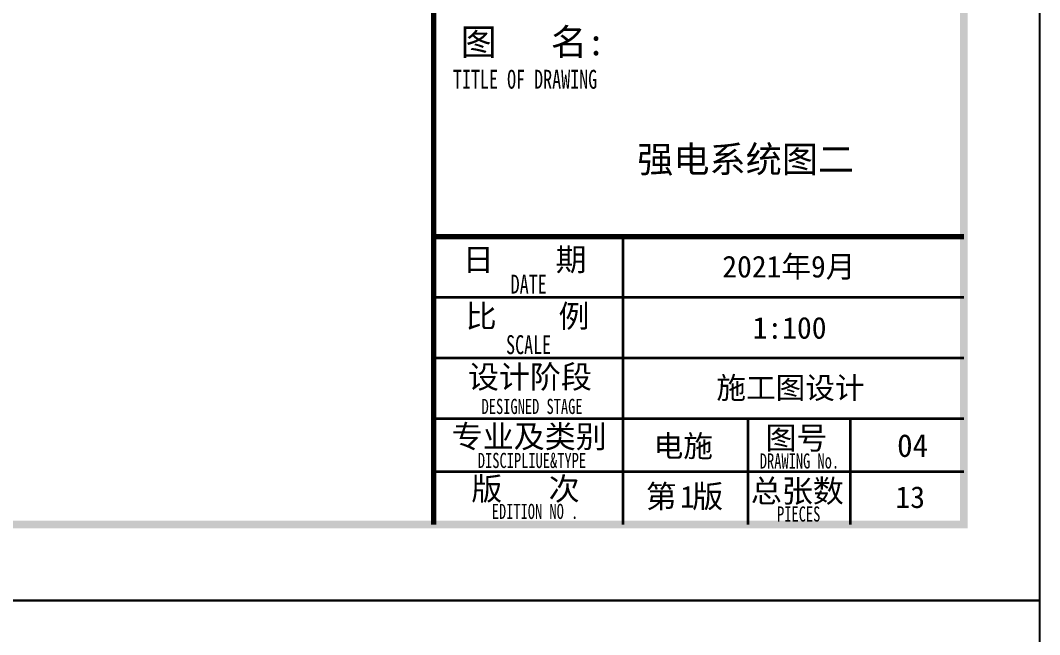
# Model space of a CAD drawing. Extents: x 491024 to 1725648, y 860327 to 1705161.
# Drawn here: x 596758 to 610215, y 1003450 to 1011557 of the extents above; entities that cross this region are included whole.
import ezdxf

# ---------------------------------------------------------------- set-up
doc = ezdxf.new("R2010")
doc.units = 0
doc.header["$LTSCALE"] = 1000
doc.header["$MEASUREMENT"] = 0
for name, color, linetype in [('C-Sheet-图框', 101, 'Continuous'), ('图框', 140, 'Continuous'), ('图签文字', 147, 'Continuous')]:
    doc.layers.add(name, color=color, linetype=linetype)
doc.layers.add('图签', color=147, linetype='Continuous', lineweight=18)
doc.styles.add('宋体', font='', dxfattribs={"height": 50})
doc.styles.add('建筑图签-1', font='simhei.ttf', dxfattribs={"width": 0.7})
doc.styles.get('宋体').set_extended_font_data('SimSun')

# ---------------------------------------------------------------- blocks, each defined once
blk = doc.blocks.new('2q3q2342q35q2343r5q23rwetr')
at = {"layer": '图框'}
for points, const_width in [([(3527618, 3121310), (3527618, 3161310)], 70), ([(3527618, 3125110), (3534618, 3125110)], 70), ([(3530118, 3122710), (3530118, 3125110)], 35), ([(3527618, 3124310), (3534618, 3124310)], 35), ([(3527618, 3123510), (3534618, 3123510)], 35), ([(3527618, 3122710), (3534618, 3122710)], 35), ([(3527618, 3122710), (3534118, 3122710)], 35), ([(3530118, 3121310), (3530118, 3122710)], 35), ([(3531768, 3121310), (3531768, 3122710)], 35), ([(3531768, 3121310), (3531768, 3122710)], 35), ([(3531768, 3121310), (3531768, 3122710)], 35), ([(3533118, 3121310), (3533118, 3122710)], 35), ([(3527618, 3122010), (3531768, 3122010)], 35), ([(3531768, 3122010), (3534618, 3122010)], 35)]:
    blk.add_lwpolyline(points, dxfattribs=dict(at, const_width=const_width))
at = {"layer": '图签', "color": 154, "style": '宋体'}
for s, p in [('2021年9月', (3531428, 3124572)), ('施工图设计', (3531350, 3122972)), ('电施', (3530522, 3122203)), ('13', (3533714, 3121529))]:
    blk.add_text(s, height=286.7, dxfattribs=at).set_placement(p)
at = {"layer": '图签', "color": 1, "style": '宋体'}
for s, height, p in [('1:100', 286.7, (3531829, 3123764)), ('1', 287, (3530871, 3121535))]:
    blk.add_text(s, height=height, dxfattribs=at).set_placement(p)
at = {"layer": '图签文字', "color": 7, "style": '建筑图签-1'}
for s, height, p in [('图   名:', 350, (3527973, 3127505)), ('日    期', 300, (3528002, 3124659)), ('比    例', 300, (3528040, 3123912)), ('设计阶段', 300, (3528070, 3123110)), ('专业及类别', 300, (3527856, 3122323)), ('图号', 300, (3531999, 3122304)), ('版   次 ', 300, (3528114, 3121633)), ('第 版', 300, (3530418, 3121533)), ('总张数', 300, (3531805, 3121604))]:
    blk.add_text(s, height=height, dxfattribs=at).set_placement(p)
at = {"layer": '图签文字', "style": '建筑图签-1', "width": 0.7}
for s, height, p in [('TITLE OF DRAWING', 250, (3527872, 3127063)), ('DATE', 250, (3528634, 3124359)), ('SCALE', 250, (3528573, 3123560)), ('DESIGNED STAGE', 200, (3528250, 3122770)), ('DISCIPLIUE&TYPE', 200, (3528201, 3122057)), ('DRAWING No.', 200, (3531923, 3122050)), ('EDITION NO .', 200, (3528384, 3121384)), ('PIECES', 200, (3532151, 3121350))]:
    blk.add_text(s, height=height, dxfattribs=at).set_placement(p)

msp = doc.modelspace()

# ---------------------------------------------------------------- linework, layer by layer
at = {"layer": '图框'}
for points in [[(550815, 1045856), (610214.8, 1045856), (610214.8, 1003901.8), (550815, 1003901.8)], [(550815, 1003901.8), (610214.8, 1003901.8), (610214.8, 961947.6), (550815, 961947.6)]]:
    msp.add_lwpolyline(points, close=True, dxfattribs=at)
at = {"layer": '图框', "const_width": 100}
msp.add_lwpolyline([(553315, 1004901.8), (609215, 1004901.8), (609215, 1044901.8), (553315, 1044901.8)], close=True, dxfattribs=at)

# ---------------------------------------------------------------- block references
at = {"layer": '图框'}
msp.add_blockref('2q3q2342q35q2343r5q23rwetr', (-2925402.8, -2116408.3), dxfattribs=at)

# ---------------------------------------------------------------- texts
at = {"layer": 'C-Sheet-图框', "color": 1, "style": '宋体'}
for s, height, p in [('强电系统图二', 350, (604901.6, 1009548.6)), ('04', 300, (608333.7, 1005795.3))]:
    msp.add_text(s, height=height, dxfattribs=at).set_placement(p)

doc.saveas('drawing.dxf')
